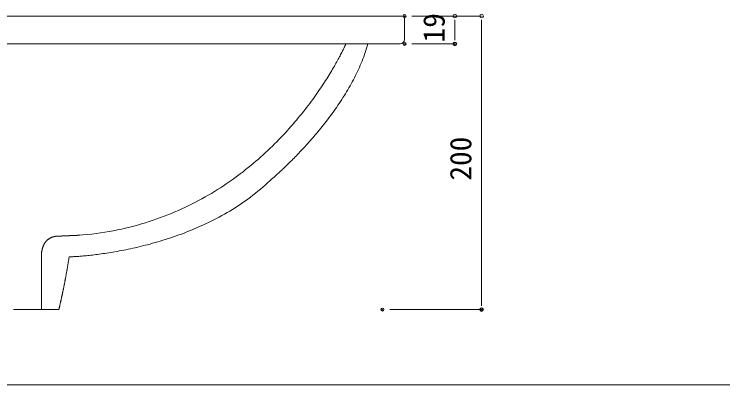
# Model space of a CAD drawing. Units: millimetres, scale not verified. Extents: x -1002 to 1010, y -687 to 676.
# Drawn here: x -527.1 to -44.5, y -687.1 to -434.5 of the extents above; entities that cross this region are included whole.
import ezdxf
from ezdxf.enums import TextEntityAlignment as Align

# ---------------------------------------------------------------- set-up
doc = ezdxf.new("R2010")
doc.units = ezdxf.units.MM
doc.header["$LTSCALE"] = 5
doc.header["$PDMODE"] = 32
doc.header["$PDSIZE"] = 2
doc.layers.add('0-0', color=7, linetype='Continuous', lineweight=15)
doc.layers.add('F-0', color=7, linetype='Continuous', lineweight=15)
doc.styles.add('ＭＳ ゴシック', font='')
doc.styles.get('ＭＳ ゴシック').set_extended_font_data('MS Gothic')

# ---------------------------------------------------------------- blocks, each defined once
blk = doc.blocks.new('_DOT')
at = {"layer": '0-0'}
blk.add_line((-0.5, 0), (-1, 0), dxfattribs=at)
blk.add_circle((0, 0), 0.25, dxfattribs=at)
blk.add_circle((0, 0), 0.25, dxfattribs=at)

msp = doc.modelspace()

# ---------------------------------------------------------------- linework, layer by layer
at = {"layer": 'F-0'}
for p, q in [((-256.209, -435.785), (-226.993, -435.785)), ((-256.209, -435.785), (-208.829, -435.785)), ((-226.993, -440.785), (-226.993, -449.785)), ((-208.829, -440.785), (-208.829, -630.785)), ((-256.209, -454.785), (-226.993, -454.785)), ((-271.329, -635.785), (-208.829, -635.785)), ((-1002.086, -687.064), (1002.034, -687.064))]:
    msp.add_line(p, q, dxfattribs=at)
at = {"layer": 'F-0', "lineweight": 18}
msp.add_line((-738.209, -454.785), (-264.209, -454.785), dxfattribs=at)
for points in [[(-738.209, -435.785), (-261.209, -435.785), (-261.209, -451.785)], [(-301.209, -454.785), (-301.219, -454.807), (-301.248, -454.874), (-301.296, -454.983), (-301.364, -455.136), (-301.451, -455.331), (-301.557, -455.567), (-301.684, -455.844), (-301.83, -456.161), (-301.996, -456.517), (-302.182, -456.912), (-302.388, -457.345), (-302.614, -457.816), (-302.86, -458.323), (-303.126, -458.866), (-303.413, -459.444), (-303.72, -460.057), (-304.048, -460.704), (-304.396, -461.385), (-304.764, -462.098), (-305.154, -462.843), (-305.564, -463.619), (-305.995, -464.426), (-306.447, -465.263), (-306.92, -466.129), (-307.414, -467.023), (-307.93, -467.946), (-308.466, -468.895), (-309.024, -469.872), (-309.604, -470.874), (-310.205, -471.901), (-310.827, -472.953), (-311.472, -474.028), (-312.138, -475.127), (-312.825, -476.249), (-313.535, -477.392), (-314.267, -478.556), (-315.021, -479.74), (-315.797, -480.945), (-316.595, -482.168)], [(-297.583, -481.967), (-296.833, -480.59), (-296.096, -479.205), (-295.374, -477.814), (-294.666, -476.416), (-293.974, -475.011), (-293.297, -473.6), (-292.638, -472.183), (-291.995, -470.76), (-291.37, -469.331), (-290.763, -467.897), (-290.175, -466.458), (-289.606, -465.013), (-289.056, -463.564), (-288.528, -462.111), (-288.02, -460.653), (-287.534, -459.192), (-287.069, -457.726), (-286.628, -456.257), (-286.209, -454.785)], [(-316.595, -482.168), (-317.416, -483.41), (-318.258, -484.67), (-319.124, -485.947), (-320.012, -487.24), (-320.922, -488.549), (-321.856, -489.873), (-322.812, -491.211), (-323.791, -492.563), (-324.793, -493.928), (-325.818, -495.306), (-326.866, -496.695), (-327.937, -498.095), (-329.032, -499.505), (-330.15, -500.925), (-331.291, -502.354), (-332.456, -503.791), (-333.645, -505.236), (-334.857, -506.688), (-336.093, -508.146), (-337.353, -509.609), (-338.637, -511.078), (-339.944, -512.551), (-341.276, -514.027), (-342.632, -515.506), (-344.013, -516.987), (-345.417, -518.47), (-346.846, -519.954), (-348.3, -521.438), (-349.778, -522.921), (-351.28, -524.403), (-352.808, -525.883), (-354.36, -527.361), (-355.937, -528.836), (-357.539, -530.306), (-359.166, -531.773), (-360.818, -533.233), (-362.496, -534.688), (-364.199, -536.137), (-365.927, -537.578)], [(-331.604, -527.494), (-330.753, -526.584), (-329.895, -525.657), (-329.028, -524.714), (-328.155, -523.755), (-327.276, -522.78), (-326.391, -521.79), (-325.5, -520.785), (-324.605, -519.764), (-323.706, -518.729), (-322.804, -517.68), (-321.898, -516.616), (-320.99, -515.538), (-320.08, -514.446), (-319.168, -513.34), (-318.256, -512.221), (-317.344, -511.089), (-316.432, -509.944), (-315.521, -508.787), (-314.611, -507.617), (-313.704, -506.435), (-312.799, -505.241), (-311.897, -504.035), (-310.999, -502.817), (-310.105, -501.589), (-309.215, -500.349), (-308.332, -499.098), (-307.454, -497.837), (-306.582, -496.566), (-305.718, -495.285), (-304.861, -493.993), (-304.012, -492.692), (-303.173, -491.382), (-302.342, -490.063), (-301.521, -488.734), (-300.71, -487.397), (-299.911, -486.052), (-299.123, -484.698), (-298.346, -483.336), (-297.583, -481.967)], [(-352.605, -547.706), (-352.5, -547.618), (-352.366, -547.505), (-352.203, -547.366), (-352.011, -547.202), (-351.791, -547.014), (-351.544, -546.8), (-351.27, -546.563), (-350.969, -546.301), (-350.643, -546.015), (-350.291, -545.706), (-349.914, -545.373), (-349.514, -545.018), (-349.09, -544.639), (-348.642, -544.237), (-348.173, -543.813), (-347.681, -543.367), (-347.168, -542.898), (-346.634, -542.408), (-346.08, -541.896), (-345.506, -541.363), (-344.914, -540.809), (-344.302, -540.234), (-343.673, -539.638), (-343.026, -539.022), (-342.362, -538.386), (-341.682, -537.73), (-340.986, -537.054), (-340.274, -536.359), (-339.548, -535.644), (-338.808, -534.911), (-338.055, -534.159), (-337.288, -533.388), (-336.509, -532.599), (-335.718, -531.792), (-334.916, -530.967), (-334.103, -530.125), (-333.279, -529.265), (-332.446, -528.388), (-331.604, -527.494)], [(-365.927, -537.578), (-367.68, -539.011), (-369.459, -540.435), (-371.264, -541.851), (-373.094, -543.256), (-374.951, -544.651), (-376.833, -546.034), (-378.74, -547.405), (-380.674, -548.764), (-382.634, -550.109), (-384.621, -551.44), (-386.633, -552.757), (-388.672, -554.058), (-390.737, -555.343), (-392.829, -556.611), (-394.947, -557.862), (-397.092, -559.095), (-399.264, -560.309), (-401.462, -561.503), (-403.687, -562.678), (-405.94, -563.831), (-408.219, -564.964), (-410.526, -566.074), (-412.859, -567.161), (-415.22, -568.225), (-417.609, -569.264), (-420.025, -570.279), (-422.468, -571.268), (-424.939, -572.231), (-427.438, -573.167), (-429.964, -574.076), (-432.519, -574.956), (-435.101, -575.808), (-437.711, -576.629), (-440.35, -577.421), (-443.016, -578.182), (-445.711, -578.911), (-448.434, -579.607), (-451.186, -580.271), (-453.966, -580.901)], [(-416.878, -585.633), (-415.061, -584.984), (-413.239, -584.315), (-411.412, -583.626), (-409.581, -582.918), (-407.746, -582.189), (-405.908, -581.44), (-404.069, -580.67), (-402.228, -579.879), (-400.386, -579.066), (-398.544, -578.232), (-396.703, -577.376), (-394.863, -576.498), (-393.026, -575.597), (-391.191, -574.673), (-389.359, -573.726), (-387.532, -572.756), (-385.71, -571.762), (-383.893, -570.744), (-382.082, -569.702), (-380.279, -568.636), (-378.483, -567.544), (-376.695, -566.428), (-374.917, -565.286), (-373.148, -564.119), (-371.389, -562.925), (-369.642, -561.706), (-367.906, -560.459), (-366.183, -559.186), (-364.473, -557.886), (-362.777, -556.559), (-361.096, -555.204), (-359.43, -553.821), (-357.78, -552.41), (-356.147, -550.97), (-354.531, -549.501), (-352.933, -548.004), (-352.722, -547.805), (-352.679, -547.768), (-352.605, -547.706)], [(-453.966, -580.901), (-456.775, -581.497), (-459.612, -582.058), (-462.478, -582.583), (-465.373, -583.072), (-468.297, -583.523), (-471.249, -583.937), (-474.231, -584.313), (-477.242, -584.65), (-480.282, -584.947), (-482.439, -585.13), (-482.557, -585.135), (-482.675, -585.14), (-482.792, -585.146), (-482.91, -585.151), (-483.028, -585.156), (-483.146, -585.161), (-483.264, -585.166), (-483.381, -585.172), (-483.499, -585.177), (-483.617, -585.182), (-483.735, -585.187), (-483.852, -585.192), (-483.97, -585.197), (-484.088, -585.203), (-484.206, -585.208), (-484.323, -585.213), (-484.441, -585.218), (-484.559, -585.223), (-484.677, -585.229), (-484.795, -585.234), (-484.912, -585.239), (-485.03, -585.244), (-485.148, -585.249), (-485.266, -585.254), (-485.383, -585.26), (-485.501, -585.265), (-485.619, -585.27), (-485.737, -585.275), (-485.854, -585.28)], [(-502.329, -586.954), (-502.462, -587.023), (-502.595, -587.093), (-502.728, -587.167), (-502.861, -587.243), (-502.995, -587.322), (-503.128, -587.404), (-503.262, -587.488), (-503.395, -587.576), (-503.528, -587.666), (-503.66, -587.759), (-503.793, -587.855), (-503.925, -587.955), (-504.056, -588.057), (-504.187, -588.163), (-504.317, -588.271), (-504.447, -588.383), (-504.576, -588.499), (-504.704, -588.617), (-504.831, -588.739), (-504.957, -588.865), (-505.082, -588.994), (-505.206, -589.126), (-505.329, -589.262), (-505.451, -589.402), (-505.571, -589.545), (-505.691, -589.692), (-505.808, -589.843), (-505.924, -589.998), (-506.039, -590.156), (-506.152, -590.319), (-506.264, -590.485), (-506.373, -590.655), (-506.481, -590.83), (-506.587, -591.008), (-506.691, -591.191), (-506.793, -591.378), (-506.893, -591.569), (-506.99, -591.764), (-507.086, -591.964)], [(-498.05, -585.797), (-498.122, -585.802), (-498.196, -585.807), (-498.273, -585.814), (-498.352, -585.82), (-498.434, -585.828), (-498.519, -585.837), (-498.607, -585.847), (-498.696, -585.858), (-498.789, -585.87), (-498.883, -585.882), (-498.98, -585.897), (-499.079, -585.912), (-499.18, -585.928), (-499.283, -585.946), (-499.388, -585.966), (-499.495, -585.986), (-499.604, -586.008), (-499.714, -586.032), (-499.826, -586.057), (-499.94, -586.083), (-500.056, -586.112), (-500.173, -586.142), (-500.291, -586.173), (-500.411, -586.207), (-500.532, -586.242), (-500.655, -586.279), (-500.778, -586.318), (-500.903, -586.36), (-501.029, -586.403), (-501.155, -586.448), (-501.283, -586.495), (-501.411, -586.544), (-501.541, -586.596), (-501.671, -586.65), (-501.801, -586.706), (-501.932, -586.764), (-502.064, -586.825), (-502.196, -586.888), (-502.329, -586.954)], [(-495.041, -585.684), (-495.158, -585.69), (-495.276, -585.695), (-495.394, -585.7), (-495.512, -585.705), (-495.629, -585.71), (-495.747, -585.716), (-495.865, -585.721), (-495.983, -585.726), (-496.1, -585.731), (-496.218, -585.736), (-496.336, -585.741), (-496.454, -585.747), (-496.572, -585.752), (-496.689, -585.757), (-496.807, -585.762), (-496.925, -585.767), (-497.043, -585.773), (-497.16, -585.778), (-497.278, -585.783), (-497.324, -585.785), (-497.329, -585.785), (-497.338, -585.784), (-497.35, -585.784), (-497.367, -585.783), (-497.388, -585.782), (-497.412, -585.782), (-497.441, -585.781), (-497.473, -585.781), (-497.508, -585.781), (-497.547, -585.78), (-497.59, -585.781), (-497.636, -585.781), (-497.686, -585.782), (-497.739, -585.783), (-497.795, -585.785), (-497.854, -585.787), (-497.916, -585.79), (-497.982, -585.793), (-498.05, -585.797)], [(-490.447, -585.482), (-490.565, -585.488), (-490.683, -585.493), (-490.801, -585.498), (-490.919, -585.503), (-491.036, -585.508), (-491.154, -585.513), (-491.272, -585.519), (-491.39, -585.524), (-491.507, -585.529), (-491.625, -585.534), (-491.743, -585.539), (-491.861, -585.545), (-491.979, -585.55), (-492.096, -585.555), (-492.214, -585.56), (-492.332, -585.565), (-492.45, -585.57), (-492.567, -585.576), (-492.685, -585.581), (-492.803, -585.586), (-492.921, -585.591), (-493.038, -585.596), (-493.156, -585.602), (-493.274, -585.607), (-493.392, -585.612), (-493.51, -585.617), (-493.627, -585.622), (-493.745, -585.627), (-493.863, -585.633), (-493.981, -585.638), (-494.098, -585.643), (-494.216, -585.648), (-494.334, -585.653), (-494.452, -585.659), (-494.569, -585.664), (-494.687, -585.669), (-494.805, -585.674), (-494.923, -585.679), (-495.041, -585.684)], [(-485.854, -585.28), (-485.972, -585.286), (-486.09, -585.291), (-486.208, -585.296), (-486.326, -585.301), (-486.443, -585.306), (-486.561, -585.311), (-486.679, -585.317), (-486.797, -585.322), (-486.914, -585.327), (-487.032, -585.332), (-487.15, -585.337), (-487.268, -585.343), (-487.385, -585.348), (-487.503, -585.353), (-487.621, -585.358), (-487.739, -585.363), (-487.857, -585.368), (-487.974, -585.374), (-488.092, -585.379), (-488.21, -585.384), (-488.328, -585.389), (-488.445, -585.394), (-488.563, -585.399), (-488.681, -585.405), (-488.799, -585.41), (-488.916, -585.415), (-489.034, -585.42), (-489.152, -585.425), (-489.27, -585.431), (-489.388, -585.436), (-489.505, -585.441), (-489.623, -585.446), (-489.741, -585.451), (-489.859, -585.456), (-489.976, -585.462), (-490.094, -585.467), (-490.212, -585.472), (-490.33, -585.477), (-490.447, -585.482)], [(-475.958, -598.865), (-474.902, -598.75), (-473.813, -598.627), (-472.692, -598.495), (-471.539, -598.354), (-470.356, -598.204), (-469.143, -598.045), (-467.901, -597.876), (-466.63, -597.697), (-465.331, -597.508), (-464.006, -597.308), (-462.653, -597.097), (-461.276, -596.875), (-459.872, -596.642), (-458.445, -596.397), (-456.994, -596.14), (-455.52, -595.87), (-454.024, -595.588), (-452.506, -595.294), (-450.967, -594.986), (-449.408, -594.665), (-447.83, -594.33), (-446.232, -593.981), (-444.617, -593.618), (-442.984, -593.24), (-441.335, -592.847), (-439.669, -592.439), (-437.989, -592.016), (-436.293, -591.577), (-434.584, -591.123), (-432.861, -590.652), (-431.126, -590.164), (-429.379, -589.659), (-427.621, -589.138), (-425.853, -588.599), (-424.074, -588.042), (-422.287, -587.468), (-420.491, -586.875), (-418.688, -586.263), (-416.878, -585.633)], [(-507.086, -591.964), (-507.179, -592.168), (-507.27, -592.376), (-507.359, -592.589), (-507.445, -592.807), (-507.528, -593.029), (-507.609, -593.255), (-507.687, -593.487), (-507.762, -593.723), (-507.835, -593.964), (-507.905, -594.209), (-507.972, -594.46), (-508.035, -594.715), (-508.096, -594.975), (-508.154, -595.241), (-508.208, -595.511), (-508.259, -595.787), (-508.307, -596.067), (-508.351, -596.353), (-508.392, -596.644), (-508.429, -596.94), (-508.463, -597.242), (-508.493, -597.549), (-508.519, -597.861), (-508.542, -598.179), (-508.56, -598.503), (-508.575, -598.832), (-508.586, -599.166), (-508.592, -599.507), (-508.595, -599.853), (-508.595, -600.206), (-508.595, -600.558), (-508.595, -600.908), (-508.595, -601.256), (-508.595, -601.602), (-508.595, -601.947), (-508.595, -602.289), (-508.595, -602.63), (-508.595, -602.97), (-508.595, -603.307)], [(-508.595, -603.307), (-508.595, -603.643), (-508.595, -603.977), (-508.595, -604.309), (-508.595, -604.64), (-508.595, -604.969), (-508.595, -605.296), (-508.595, -605.622), (-508.595, -605.946), (-508.595, -606.269), (-508.595, -606.59), (-508.595, -606.909), (-508.595, -607.227), (-508.595, -607.543), (-508.595, -607.858), (-508.595, -608.171), (-508.595, -608.483), (-508.595, -608.793), (-508.595, -609.102), (-508.595, -609.409), (-508.595, -609.715), (-508.595, -610.019), (-508.595, -610.322), (-508.595, -610.624), (-508.595, -610.924), (-508.595, -611.223), (-508.595, -611.521), (-508.595, -611.817), (-508.595, -612.112), (-508.595, -612.405), (-508.595, -612.697), (-508.595, -612.988), (-508.595, -613.278), (-508.595, -613.566), (-508.595, -613.854), (-508.595, -614.14), (-508.595, -614.424), (-508.595, -614.708), (-508.595, -614.99), (-508.595, -615.272)], [(-490.695, -606.138), (-490.626, -605.717), (-490.556, -605.293), (-490.487, -604.867), (-490.417, -604.438), (-490.348, -604.006), (-490.279, -603.571), (-490.209, -603.134), (-490.14, -602.694), (-490.07, -602.251), (-490.001, -601.806), (-489.931, -601.357), (-489.862, -600.906), (-489.792, -600.451), (-489.723, -599.994), (-489.691, -599.879), (-489.629, -599.877), (-489.516, -599.874), (-489.356, -599.87), (-489.147, -599.863), (-488.891, -599.854), (-488.588, -599.843), (-488.239, -599.828), (-487.845, -599.81), (-487.407, -599.789), (-486.924, -599.765), (-486.399, -599.736), (-485.831, -599.703), (-485.221, -599.665), (-484.571, -599.622), (-483.88, -599.574), (-483.149, -599.521), (-482.379, -599.462), (-481.571, -599.397), (-480.726, -599.326), (-479.843, -599.248), (-478.925, -599.164), (-477.97, -599.072), (-476.981, -598.972), (-475.958, -598.865)], [(-493.404, -620.848), (-493.335, -620.505), (-493.266, -620.161), (-493.196, -619.815), (-493.127, -619.468), (-493.057, -619.119), (-492.988, -618.769), (-492.918, -618.417), (-492.849, -618.063), (-492.779, -617.708), (-492.71, -617.351), (-492.64, -616.993), (-492.571, -616.632), (-492.501, -616.27), (-492.432, -615.906), (-492.362, -615.541), (-492.293, -615.173), (-492.224, -614.804), (-492.154, -614.432), (-492.085, -614.059), (-492.015, -613.684), (-491.946, -613.307), (-491.876, -612.927), (-491.807, -612.546), (-491.737, -612.162), (-491.668, -611.777), (-491.598, -611.389), (-491.529, -610.999), (-491.459, -610.607), (-491.39, -610.212), (-491.321, -609.816), (-491.251, -609.417), (-491.182, -609.015), (-491.112, -608.612), (-491.043, -608.206), (-490.973, -607.797), (-490.904, -607.386), (-490.834, -606.973), (-490.765, -606.557), (-490.695, -606.138)], [(-508.595, -615.272), (-508.595, -615.552), (-508.595, -615.831), (-508.595, -616.109), (-508.595, -616.385), (-508.595, -616.661), (-508.595, -616.936), (-508.595, -617.209), (-508.595, -617.482), (-508.595, -617.753), (-508.595, -618.023), (-508.595, -618.293), (-508.595, -618.561), (-508.595, -618.829), (-508.595, -619.095), (-508.595, -619.361), (-508.595, -619.626), (-508.595, -619.889), (-508.595, -620.152), (-508.595, -620.414), (-508.595, -620.675), (-508.595, -620.935), (-508.595, -621.195), (-508.595, -621.453), (-508.595, -621.711), (-508.595, -621.968), (-508.595, -622.224), (-508.595, -622.48), (-508.595, -622.735), (-508.595, -622.989), (-508.595, -623.242), (-508.595, -623.494), (-508.595, -623.746), (-508.595, -623.997), (-508.595, -624.248), (-508.595, -624.498), (-508.595, -624.747), (-508.595, -624.996), (-508.595, -625.244), (-508.595, -625.491)], [(-496.114, -633.423), (-496.044, -633.113), (-495.975, -632.802), (-495.905, -632.491), (-495.836, -632.18), (-495.766, -631.868), (-495.697, -631.556), (-495.627, -631.244), (-495.558, -630.931), (-495.488, -630.617), (-495.419, -630.303), (-495.349, -629.989), (-495.28, -629.674), (-495.211, -629.359), (-495.141, -629.042), (-495.072, -628.726), (-495.002, -628.408), (-494.933, -628.09), (-494.863, -627.771), (-494.794, -627.451), (-494.724, -627.131), (-494.655, -626.809), (-494.585, -626.487), (-494.516, -626.164), (-494.446, -625.84), (-494.377, -625.515), (-494.307, -625.189), (-494.238, -624.862), (-494.169, -624.534), (-494.099, -624.205), (-494.03, -623.875), (-493.96, -623.543), (-493.891, -623.211), (-493.821, -622.877), (-493.752, -622.542), (-493.682, -622.206), (-493.613, -621.869), (-493.543, -621.53), (-493.474, -621.19), (-493.404, -620.848)], [(-508.595, -625.491), (-508.595, -625.738), (-508.595, -625.984), (-508.595, -626.23), (-508.595, -626.475), (-508.595, -626.72), (-508.595, -626.964), (-508.595, -627.208), (-508.595, -627.451), (-508.595, -627.694), (-508.595, -627.936), (-508.595, -628.178), (-508.595, -628.42), (-508.595, -628.661), (-508.595, -628.902), (-508.595, -629.142), (-508.595, -629.382), (-508.595, -629.622), (-508.595, -629.861), (-508.595, -630.1), (-508.595, -630.339), (-508.595, -630.578), (-508.595, -630.816), (-508.595, -631.054), (-508.595, -631.292), (-508.595, -631.529), (-508.595, -631.767), (-508.595, -632.004), (-508.595, -632.241), (-508.595, -632.478), (-508.595, -632.714), (-508.595, -632.951), (-508.595, -633.187), (-508.595, -633.424), (-508.595, -633.66), (-508.595, -633.896), (-508.595, -634.132), (-508.595, -634.369), (-508.595, -634.605), (-508.595, -634.841)], [(-527.597, -635.785), (-526.915, -635.785), (-526.232, -635.785), (-525.55, -635.785), (-524.868, -635.785), (-524.186, -635.785), (-523.504, -635.785), (-522.822, -635.785), (-522.139, -635.785), (-521.457, -635.785), (-520.775, -635.785), (-520.093, -635.785), (-519.411, -635.785), (-518.729, -635.785), (-518.046, -635.785)], [(-518.046, -635.785), (-517.364, -635.785), (-516.682, -635.785), (-516, -635.785), (-515.318, -635.785), (-514.636, -635.785), (-513.953, -635.785), (-513.271, -635.785), (-512.589, -635.785), (-511.907, -635.785), (-511.225, -635.785), (-510.543, -635.785), (-509.86, -635.785), (-509.178, -635.785), (-508.496, -635.785), (-507.814, -635.785), (-507.132, -635.785), (-506.449, -635.785), (-505.767, -635.785), (-505.085, -635.785), (-504.403, -635.785), (-503.721, -635.785), (-503.039, -635.785), (-502.356, -635.785), (-501.674, -635.785), (-500.992, -635.785), (-500.31, -635.785), (-499.628, -635.785), (-498.946, -635.785), (-498.263, -635.785), (-497.581, -635.785), (-496.899, -635.785), (-496.6, -635.591), (-496.53, -635.282), (-496.461, -634.972), (-496.391, -634.663), (-496.322, -634.353), (-496.253, -634.043), (-496.183, -633.733), (-496.114, -633.423)], [(-508.595, -634.841), (-508.595, -635.077), (-508.595, -635.313), (-508.595, -635.549), (-508.595, -635.785)]]:
    msp.add_lwpolyline(points, dxfattribs=at)
msp.add_arc((-264.209, -451.785), 3, 270, 0, dxfattribs=at)
at = {"layer": 'F-0'}
for p in [(-261.209, -435.785), (-261.209, -454.785), (-226.993, -454.785), (-276.329, -635.785), (-208.829, -635.785)]:
    msp.add_point(p, dxfattribs=at)

# ---------------------------------------------------------------- block references
at = {"layer": 'F-0', "xscale": 5, "yscale": 5}
for p, rotation in [((-226.993, -435.785), 90), ((-208.829, -435.785), 90), ((-226.993, -454.785), 270), ((-208.829, -635.785), 270)]:
    msp.add_blockref('_DOT', p, dxfattribs=dict(at, rotation=rotation))

# ---------------------------------------------------------------- texts
at = {"layer": 'F-0', "style": 'ＭＳ ゴシック'}
for s, p in [('19', (-229.493, -453.787)), ('200', (-211.329, -547.936))]:
    msp.add_text(s, height=14.66, rotation=90, dxfattribs=at).set_placement(p, align=Align.BOTTOM_LEFT)

doc.saveas('drawing.dxf')
